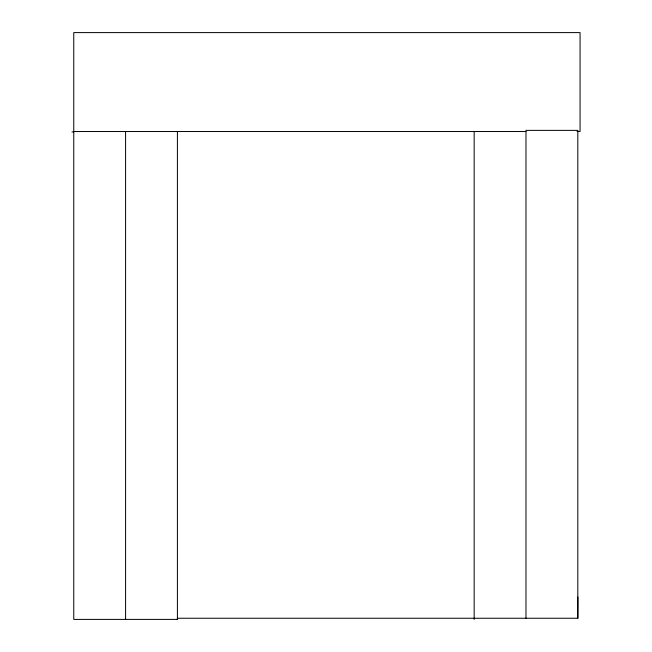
<?xml version="1.0" encoding="UTF-8"?>
<svg xmlns="http://www.w3.org/2000/svg" width="652" height="652" viewBox="0 0 652 652"><rect width="100%" height="100%" fill="white"/><g stroke="black" fill="none" stroke-linecap="round" stroke-linejoin="round"><path stroke-width="0.98" d="M577.884 597.036L577.811 618.251L177.417 618.251L177.409 619.4L177.409 131.525M71.94 131.932L73.757 131.924M73.757 131.525L525.985 131.525M577.012 131.525L580.06 131.525L580.06 32.6L73.757 32.6L73.757 619.4L177.483 619.4L177.483 618.251M577.811 618.251L577.811 130.376L525.985 130.376L525.985 618.251M474.167 131.525L474.167 619.4M125.583 131.525L125.583 619.4"/></g></svg>
